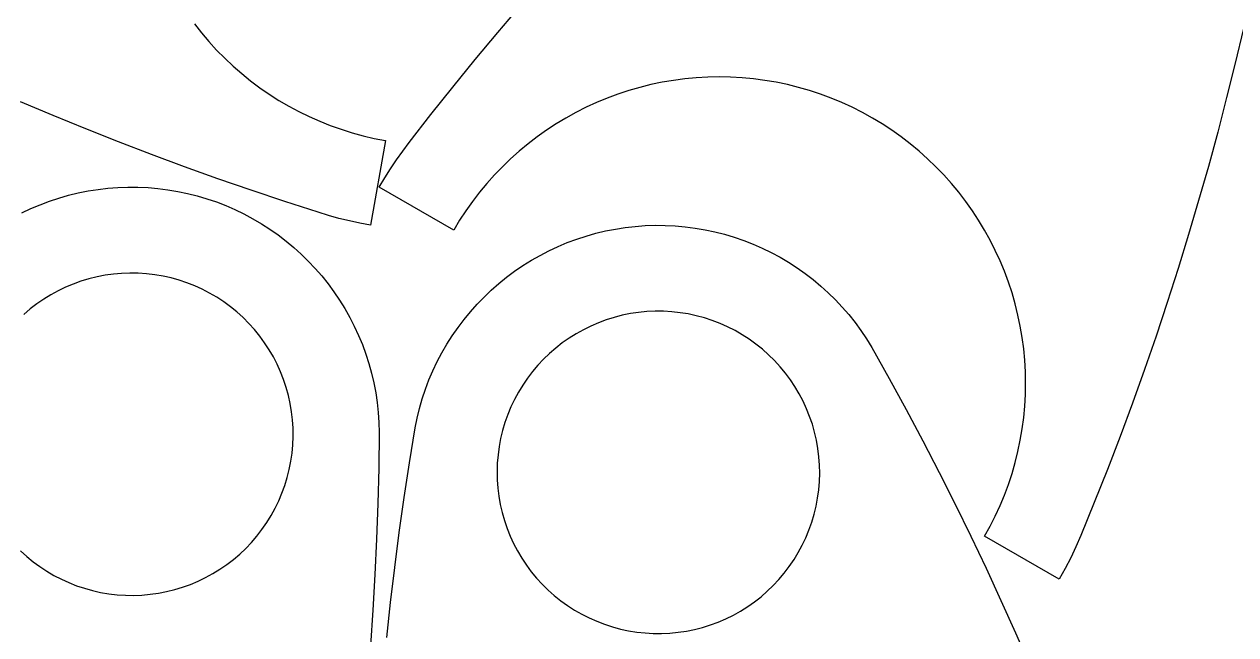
# Model space of a CAD drawing. Extents: x 0 to 1250, y 0 to 2500.
# Drawn here: x 344 to 456.6, y 535.6 to 592.4 of the extents above; entities that cross this region are included whole.
import ezdxf

# ---------------------------------------------------------------- set-up
doc = ezdxf.new("R2010")
doc.units = 0
doc.layers.get('0').update_dxf_attribs({"linetype": 'CONTINUOUS', "lineweight": 25})

msp = doc.modelspace()

# ---------------------------------------------------------------- linework, layer by layer
for points in [[(457.317, 591.97), (456.557, 588.752), (455.76, 585.544), (454.929, 582.344), (454.061, 579.153), (453.158, 575.973), (452.22, 572.803), (451.247, 569.643), (450.239, 566.494), (449.196, 563.357), (448.118, 560.232), (447.005, 557.118), (445.857, 554.018), (444.676, 550.93), (443.46, 547.855), (442.21, 544.795), (441.751, 543.752), (441.261, 542.725), (440.738, 541.713), (440.184, 540.719), (433.256, 544.719), (433.772, 545.651), (434.252, 546.603), (434.696, 547.572), (435.104, 548.556), (435.475, 549.556), (435.808, 550.568), (436.103, 551.592), (436.36, 552.627), (436.578, 553.67), (436.756, 554.721), (436.895, 555.778), (436.995, 556.839), (437.055, 557.903), (437.074, 558.969), (437.054, 560.034), (436.995, 561.098), (436.895, 562.16), (436.756, 563.216), (436.578, 564.267), (436.36, 565.311), (436.103, 566.345), (435.808, 567.369), (435.475, 568.382), (435.104, 569.381), (434.696, 570.366), (434.252, 571.334), (433.772, 572.286), (433.256, 573.219), (432.706, 574.132), (432.122, 575.023), (431.505, 575.893), (430.857, 576.738), (430.177, 577.559), (429.466, 578.354), (428.727, 579.121), (427.959, 579.861), (427.165, 580.571), (426.344, 581.251), (425.498, 581.9), (424.629, 582.517), (423.737, 583.1), (422.824, 583.65), (421.892, 584.166), (420.94, 584.646), (419.971, 585.091), (418.987, 585.499), (417.987, 585.869), (416.975, 586.202), (415.951, 586.498), (414.916, 586.754), (413.873, 586.972), (412.822, 587.15), (411.765, 587.289), (410.704, 587.389), (409.64, 587.449), (408.574, 587.469), (407.509, 587.449), (406.445, 587.389), (405.383, 587.289), (404.327, 587.15), (403.276, 586.972), (402.233, 586.754), (401.198, 586.498), (400.174, 586.203), (399.161, 585.869), (398.162, 585.499), (397.178, 585.091), (396.209, 584.646), (395.257, 584.166), (394.324, 583.65), (393.412, 583.1), (392.52, 582.517), (391.651, 581.9), (390.805, 581.251), (389.984, 580.571), (389.19, 579.861), (388.422, 579.121), (387.682, 578.354), (386.972, 577.559), (386.292, 576.738), (385.643, 575.893), (385.027, 575.023), (384.443, 574.132), (383.893, 573.219), (376.964, 577.219), (377.478, 578.08), (378.015, 578.928), (378.575, 579.76), (379.157, 580.576), (379.762, 581.376), (381.777, 583.967), (383.82, 586.535), (385.891, 589.081), (387.991, 591.603), (390.118, 594.103)], [(359.785, 592.405), (360.444, 591.568), (361.134, 590.756), (361.854, 589.97), (362.603, 589.211), (363.38, 588.482), (364.183, 587.781), (365.013, 587.112), (365.866, 586.473), (366.743, 585.867), (367.642, 585.295), (368.562, 584.756), (369.501, 584.252), (370.458, 583.784), (371.433, 583.352), (372.422, 582.956), (373.426, 582.598), (374.442, 582.277), (375.47, 581.995), (376.508, 581.751), (377.554, 581.547), (376.165, 573.668), (375.179, 573.856), (374.2, 574.071), (373.226, 574.312), (372.26, 574.58), (371.301, 574.875), (368.178, 575.882), (365.065, 576.924), (361.965, 578), (358.876, 579.109), (355.8, 580.254), (352.737, 581.431), (349.687, 582.643), (346.65, 583.888), (343.628, 585.167)], [(343.732, 574.819), (344.574, 575.217), (345.432, 575.58), (346.304, 575.908), (347.189, 576.201), (348.084, 576.457), (348.99, 576.677), (349.903, 576.86), (350.823, 577.006), (351.748, 577.114), (352.677, 577.185), (353.608, 577.219), (354.54, 577.214), (355.471, 577.172), (356.399, 577.092), (357.323, 576.975), (358.242, 576.82), (359.153, 576.629), (360.057, 576.4), (360.95, 576.135), (361.831, 575.834), (362.7, 575.498), (363.555, 575.127), (364.393, 574.721), (365.215, 574.282), (366.018, 573.81), (366.802, 573.306), (367.564, 572.77), (368.304, 572.204), (369.02, 571.609), (369.712, 570.985), (370.378, 570.334), (371.017, 569.656), (371.628, 568.953), (372.21, 568.225), (372.762, 567.475), (373.284, 566.703), (373.773, 565.91), (374.231, 565.098), (374.654, 564.269), (375.044, 563.423), (375.4, 562.561), (375.72, 561.687), (376.004, 560.799), (376.253, 559.901), (376.464, 558.994), (376.639, 558.079), (376.777, 557.158), (376.877, 556.232), (376.939, 555.302), (376.964, 554.371), (376.921, 551.065), (376.841, 547.76), (376.724, 544.456), (376.571, 541.153), (376.38, 537.852), (376.153, 534.554)], [(377.673, 535.299), (378.021, 538.562), (378.406, 541.822), (378.826, 545.077), (379.282, 548.327), (379.773, 551.572), (380.301, 554.811), (380.487, 555.724), (380.71, 556.628), (380.97, 557.523), (381.265, 558.406), (381.597, 559.277), (381.963, 560.134), (382.363, 560.975), (382.797, 561.799), (383.264, 562.605), (383.764, 563.392), (384.295, 564.157), (384.856, 564.901), (385.447, 565.621), (386.067, 566.316), (386.715, 566.986), (387.389, 567.629), (388.088, 568.244), (388.812, 568.831), (389.559, 569.387), (390.328, 569.913), (391.118, 570.408), (391.927, 570.87), (392.754, 571.299), (393.598, 571.694), (394.457, 572.054), (395.33, 572.379), (396.215, 572.669), (397.111, 572.923), (398.017, 573.14), (398.931, 573.32), (399.852, 573.464), (400.777, 573.569), (401.707, 573.638), (402.638, 573.668), (403.569, 573.661), (404.5, 573.616), (405.428, 573.533), (406.352, 573.413), (407.27, 573.256), (408.181, 573.061), (409.083, 572.83), (409.976, 572.563), (410.857, 572.259), (411.724, 571.92), (412.578, 571.546), (413.415, 571.138), (414.235, 570.697), (415.037, 570.222), (415.819, 569.716), (416.58, 569.178), (417.318, 568.61), (418.033, 568.012), (418.723, 567.386), (419.387, 566.733), (420.024, 566.053), (420.633, 565.348), (421.213, 564.619), (421.762, 563.867), (422.281, 563.093), (422.769, 562.299), (424.384, 559.414), (425.967, 556.512), (427.518, 553.592), (429.036, 550.655), (430.522, 547.702), (431.975, 544.732), (433.394, 541.746), (434.78, 538.744), (436.133, 535.728), (437.453, 532.696)], [(343.619, 543.36), (344.192, 542.842), (344.791, 542.354), (345.414, 541.897), (346.06, 541.473), (346.727, 541.083), (347.413, 540.728), (348.116, 540.409), (348.835, 540.126), (349.567, 539.881), (350.311, 539.673), (351.065, 539.504), (351.826, 539.375), (352.594, 539.284), (353.364, 539.233), (354.137, 539.222), (354.908, 539.251), (355.678, 539.32), (356.443, 539.427), (357.201, 539.575), (357.951, 539.761), (358.69, 539.985), (359.417, 540.247), (360.129, 540.546), (360.824, 540.882), (361.502, 541.253), (362.16, 541.658), (362.796, 542.096), (363.408, 542.567), (363.996, 543.068), (364.556, 543.6), (365.089, 544.159), (365.592, 544.745), (366.065, 545.356), (366.505, 545.991), (366.912, 546.647), (367.285, 547.324), (367.622, 548.019), (367.924, 548.73), (368.188, 549.456), (368.414, 550.194), (368.602, 550.943), (368.752, 551.701), (368.862, 552.466), (368.932, 553.235), (368.963, 554.007), (368.955, 554.779), (368.906, 555.55), (368.818, 556.318), (368.69, 557.079), (368.524, 557.834), (368.318, 558.578), (368.075, 559.311), (367.794, 560.031), (367.477, 560.735), (367.124, 561.422), (366.735, 562.09), (366.313, 562.737), (365.859, 563.361), (365.372, 563.962), (364.856, 564.536), (364.31, 565.083), (363.738, 565.601), (363.139, 566.089), (362.516, 566.545), (361.87, 566.969), (361.203, 567.359), (360.517, 567.715), (359.814, 568.034), (359.095, 568.317), (358.363, 568.562), (357.619, 568.77), (356.865, 568.938), (356.103, 569.068), (355.336, 569.159), (354.566, 569.209), (353.793, 569.22), (353.021, 569.192), (352.252, 569.123), (351.487, 569.015), (350.729, 568.868), (349.979, 568.682), (349.24, 568.458), (348.513, 568.196), (347.801, 567.897), (347.105, 567.561), (346.428, 567.19), (345.77, 566.785), (345.134, 566.347), (344.522, 565.876), (343.934, 565.374)]]:
    msp.add_lwpolyline(points)
msp.add_lwpolyline([(400.32, 565.442), (399.563, 565.288), (398.815, 565.096), (398.078, 564.865), (397.354, 564.597), (396.644, 564.292), (395.951, 563.95), (395.277, 563.574), (394.623, 563.163), (393.991, 562.719), (393.382, 562.243), (392.799, 561.736), (392.243, 561.2), (391.715, 560.637), (391.217, 560.046), (390.75, 559.431), (390.315, 558.793), (389.913, 558.133), (389.546, 557.453), (389.215, 556.755), (388.92, 556.041), (388.662, 555.313), (388.442, 554.573), (388.26, 553.822), (388.117, 553.063), (388.014, 552.298), (387.95, 551.528), (387.925, 550.756), (387.941, 549.983), (387.996, 549.213), (388.091, 548.446), (388.225, 547.686), (388.398, 546.933), (388.61, 546.19), (388.859, 545.459), (389.146, 544.742), (389.47, 544.04), (389.829, 543.357), (390.223, 542.692), (390.65, 542.049), (391.11, 541.428), (391.602, 540.832), (392.123, 540.262), (392.673, 539.72), (393.251, 539.207), (393.853, 538.724), (394.48, 538.273), (395.13, 537.855), (395.8, 537.47), (396.489, 537.121), (397.195, 536.808), (397.916, 536.531), (398.651, 536.292), (399.396, 536.091), (400.152, 535.929), (400.914, 535.805), (401.682, 535.722), (402.453, 535.677), (403.226, 535.673), (403.997, 535.708), (404.766, 535.783), (405.53, 535.898), (406.287, 536.051), (407.035, 536.244), (407.772, 536.475), (408.497, 536.743), (409.206, 537.048), (409.899, 537.39), (410.573, 537.766), (411.228, 538.177), (411.86, 538.621), (412.468, 539.097), (413.051, 539.604), (413.607, 540.139), (414.135, 540.703), (414.634, 541.294), (415.101, 541.909), (415.536, 542.547), (415.937, 543.207), (416.304, 543.887), (416.635, 544.585), (416.93, 545.298), (417.188, 546.026), (417.408, 546.767), (417.59, 547.518), (417.733, 548.277), (417.837, 549.042), (417.901, 549.812), (417.925, 550.584), (417.909, 551.356), (417.854, 552.127), (417.759, 552.893), (417.625, 553.654), (417.452, 554.407), (417.241, 555.15), (416.991, 555.881), (416.704, 556.598), (416.381, 557.299), (416.022, 557.983), (415.628, 558.648), (415.2, 559.291), (414.74, 559.912), (414.249, 560.508), (413.727, 561.077), (413.177, 561.62), (412.6, 562.133), (411.997, 562.616), (411.37, 563.067), (410.721, 563.485), (410.05, 563.87), (409.362, 564.219), (408.656, 564.532), (407.934, 564.809), (407.2, 565.048), (406.454, 565.249), (405.699, 565.411), (404.936, 565.534), (404.168, 565.618), (403.397, 565.662), (402.625, 565.667), (401.853, 565.632), (401.084, 565.557)], close=True)

doc.saveas('drawing.dxf')
